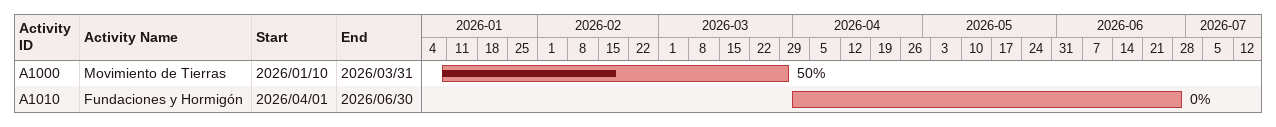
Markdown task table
| ID | Task | Start | Finish | % complete |
|---|---|---|---|---|
| A1000 | Movimiento de Tierras | 2026-01-10 | 2026-03-31 | 50 |
| A1010 | Fundaciones y Hormigón | 2026-04-01 | 2026-06-30 | 0 |
